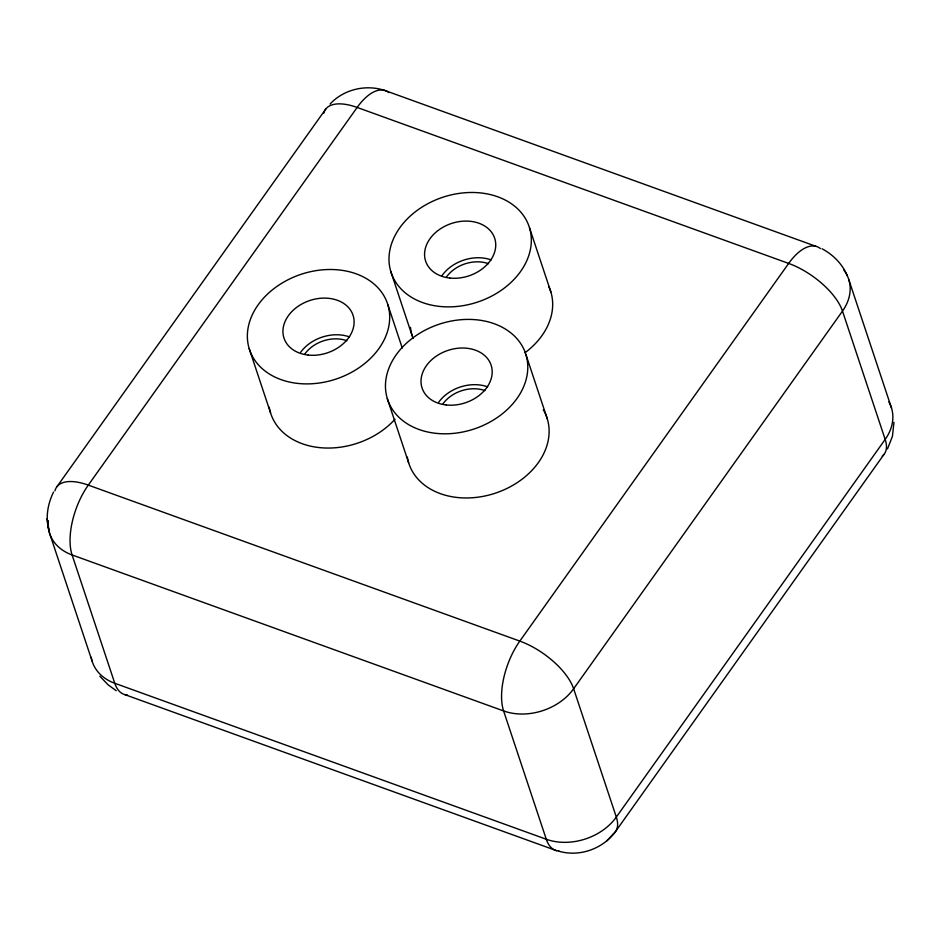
<?xml version="1.0" encoding="UTF-8"?>
<svg xmlns="http://www.w3.org/2000/svg" width="941" height="941" viewBox="0 0 941 941"><rect width="100%" height="100%" fill="white"/><g stroke="black" fill="none" stroke-linecap="round" stroke-linejoin="round"><path stroke-width="1.41" d="M48.532 528.889C45.521 516.421 47.979 503.447 53.508 492.072M893.95 422.297L892.433 436.342L887.492 448.928M57.025 486.579L325.868 108.909M883.975 454.421L615.132 832.091C602.311 849.182 579.103 857.251 558.554 851.123M606.604 841.066L613.579 833.714M330.103 104.016C343.677 89.348 365.637 84.231 384.493 90.348L816 246.33M125 694.67L556.507 850.652M822.081 248.789C833.267 254.776 842.56 264.174 847.406 276.007M116.237 690.718L108.168 684.895L99.84 676.191M848.864 279.818L891.55 408.135M529.489 227.734A72.728 55.225 -18.4 0 1 439.435 306.401A72.728 55.225 -18.4 0 1 411.546 214.901A72.728 55.225 -18.4 0 1 529.489 227.734L550.838 291.886M525.948 354.663A72.728 55.225 -18.4 0 1 435.895 433.33A72.728 55.225 -18.4 0 1 408.006 341.83A72.728 55.225 -18.4 0 1 525.948 354.663L547.286 418.816M390.833 271.631L412.17 335.784M387.857 304.743A72.728 55.225 -18.4 0 1 297.803 383.422A72.728 55.225 -18.4 0 1 269.914 291.922A72.728 55.225 -18.4 0 1 387.857 304.743L402.242 347.982M387.28 398.561L408.617 462.713M249.2 348.64L270.538 412.805M92.136 661.182L49.45 532.865L47.05 518.703M91.218 657.206A51.955 39.44 -18.4 0 0 114.778 683.272A51.955 24.36 -70.1 0 0 127.517 695.046M559.025 851.029A51.955 24.36 -70.1 0 1 546.286 839.254L114.778 683.272L72.092 554.955A51.955 39.44 -18.4 0 1 48.297 520.679M843.901 270.185A51.955 39.44 -18.4 0 1 842.489 311.095L885.175 439.412A51.955 23.443 35.4 0 1 882.246 456.138M613.403 833.808A51.955 23.443 35.4 0 0 616.32 817.082L885.175 439.412A51.955 39.44 -18.4 0 0 888.845 401.901M388.904 92.594A51.955 24.36 -70.1 0 0 357.157 107.439A51.955 23.443 35.4 0 0 323.775 113.202M54.931 490.884A51.955 23.443 35.4 0 1 88.301 485.109L519.82 641.092A51.955 23.443 35.4 0 1 573.634 688.765L616.32 817.082A51.955 39.44 -18.4 0 1 546.286 839.254L503.6 710.937A51.955 24.36 -70.1 0 1 519.82 641.092L788.664 263.421A51.955 24.36 -70.1 0 1 820.411 248.577M442.917 403.912A31.171 23.666 -18.4 0 1 484.944 390.609M438.6 402.348A36.37 27.607 -18.4 0 1 487.626 386.833M543.263 409.688A72.728 55.225 -18.4 0 1 496.719 492.708A72.728 55.225 -18.4 0 1 407.335 457.138M446.469 276.983A31.171 23.666 -18.4 0 1 488.485 263.68M442.152 275.419A36.37 27.607 -18.4 0 1 491.178 259.904M548.803 286.558A72.728 55.225 -18.4 0 1 524.937 352.793M413.099 338.489A72.728 55.225 -18.4 0 1 410.511 327.374M304.837 353.992A31.171 23.666 -18.4 0 1 346.853 340.701M300.52 352.44A36.37 27.607 -18.4 0 1 349.546 336.925M395.02 419.215A72.728 55.225 -18.4 0 1 320.211 447.681A72.728 55.225 -18.4 0 1 269.244 407.23M357.157 107.439L88.301 485.109A51.955 24.36 -70.1 0 0 72.092 554.955L503.6 710.937A51.955 39.44 -18.4 0 0 573.634 688.765L842.489 311.095A51.955 23.443 35.4 0 0 788.664 263.421L357.157 107.439M446.246 404.971A36.37 27.607 -18.4 0 0 491.273 365.637A36.37 27.607 -18.4 0 0 432.307 359.215A36.37 27.607 -18.4 0 0 446.246 404.971M449.798 278.042A36.37 27.607 -18.4 0 0 494.825 238.708A36.37 27.607 -18.4 0 0 435.859 232.286A36.37 27.607 -18.4 0 0 449.798 278.042M308.166 355.063A36.37 27.607 -18.4 0 0 353.193 315.717A36.37 27.607 -18.4 0 0 294.227 309.307A36.37 27.607 -18.4 0 0 308.166 355.063"/></g></svg>
